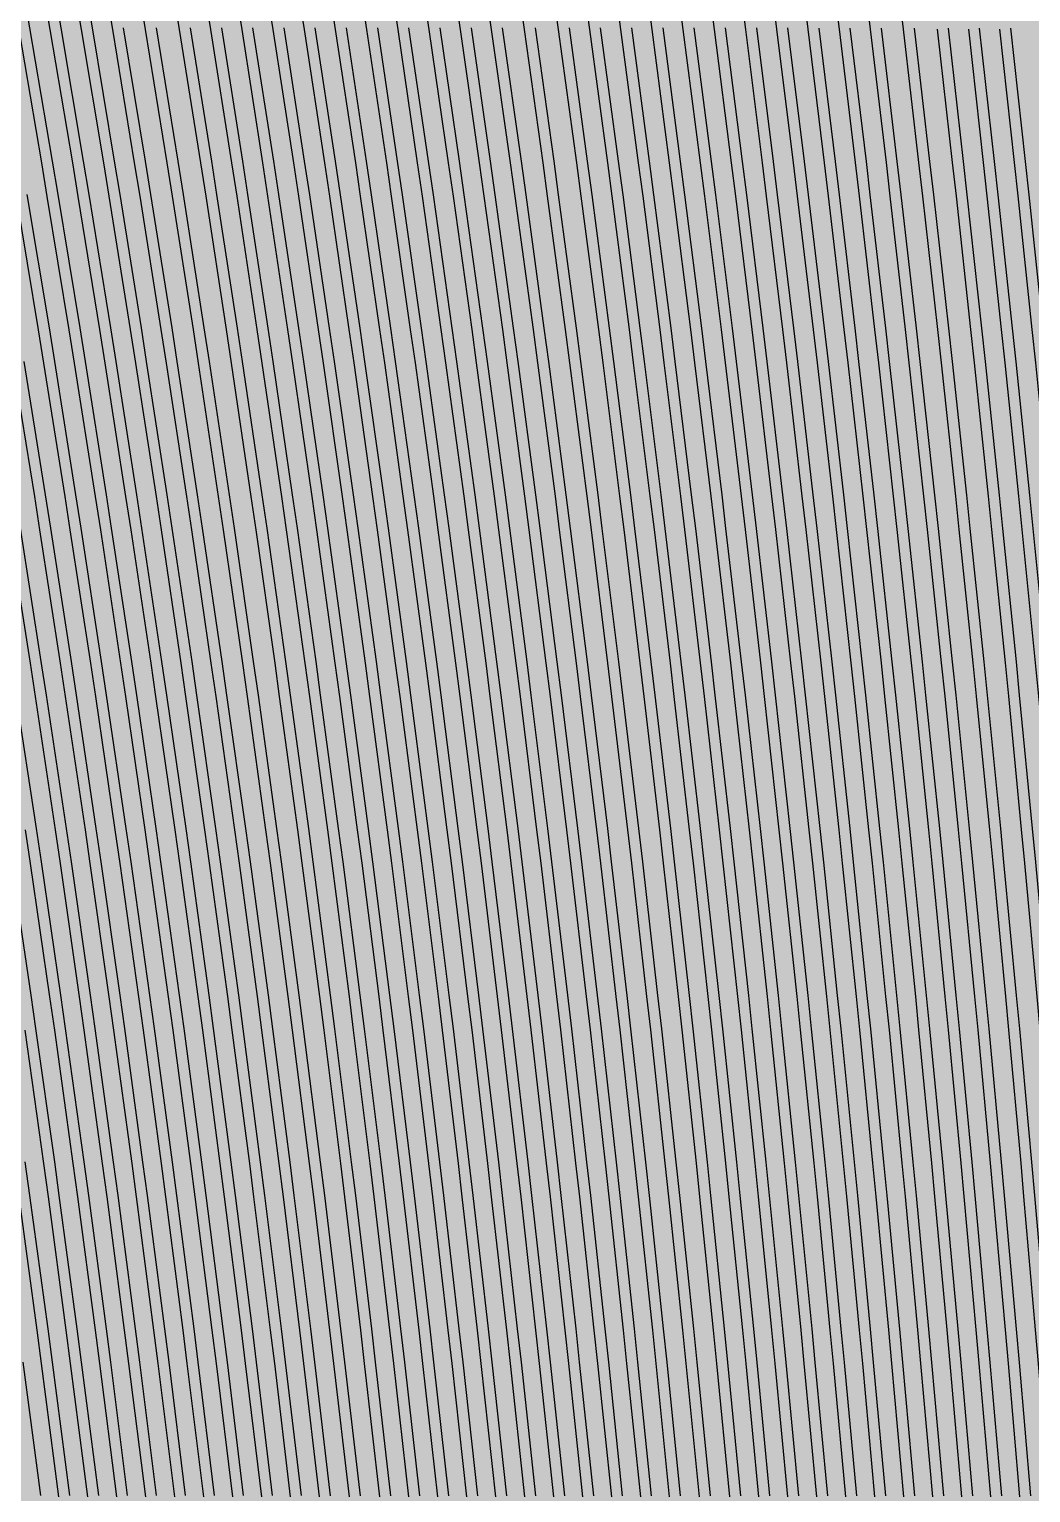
# Model space of a CAD drawing. Header units: metres. Extents: x -7220 to 10980, y -29667 to 1833.
# Drawn here: x 1357.4 to 1545, y -16985 to -16710.8 of the extents above; entities that cross this region are included whole.
import ezdxf

# ---------------------------------------------------------------- set-up
doc = ezdxf.new("R2010")
doc.units = ezdxf.units.M
doc.layers.add('Metal1', color=4, linetype='CONTINUOUS')
doc.layers.add('Polyimide', color=7, linetype='CONTINUOUS')

msp = doc.modelspace()

# ---------------------------------------------------------------- hatches: boundary and pattern name
at = {"layer": 'Polyimide'}
msp.add_hatch(color=7, dxfattribs=at).paths.add_polyline_path([(4099.45, -13861.55), (4142.64, -14152.77), (4214.18, -14438.35), (4313.36, -14715.55), (4439.24, -14981.69), (4590.59, -15234.21), (4765.97, -15470.68), (4963.68, -15688.82), (5181.82, -15886.53), (5418.29, -16061.91), (5670.81, -16213.26), (5936.95, -16339.14), (6214.15, -16438.32), (6499.73, -16509.85), (6790.95, -16553.05), (7085, -16567.5), (9980.38, -16567.5), (10058.79, -16571.35), (10136.45, -16582.87), (10212.6, -16601.95), (10286.52, -16628.4), (10357.49, -16661.96), (10424.83, -16702.32), (10487.89, -16749.09), (10546.06, -16801.81), (10598.78, -16859.98), (10645.55, -16923.04), (10685.91, -16990.38), (10719.48, -17061.35), (10745.93, -17135.27), (10765, -17211.43), (10776.52, -17289.08), (10780.38, -17367.5), (10780.38, -21957.3), (10741.61, -22012.91), (10705.97, -22070.59), (10673.58, -22130.14), (10644.53, -22191.39), (10618.92, -22254.16), (10596.82, -22318.25), (10578.3, -22383.46), (10563.41, -22449.6), (10552.21, -22516.46), (10544.72, -22583.84), (10540.97, -22651.53), (10540.97, -22719.32), (10544.72, -22787.01), (10552.21, -22854.38), (10563.41, -22921.24), (10578.3, -22987.38), (10596.82, -23052.6), (10618.92, -23116.68), (10644.53, -23179.45), (10673.58, -23240.71), (10705.97, -23300.26), (10741.61, -23357.93), (10780.38, -23413.54), (10780.38, -28667.5), (10776.52, -28745.91), (10765, -28823.57), (10745.93, -28899.73), (10719.48, -28973.65), (10685.91, -29044.62), (10645.55, -29111.96), (10598.78, -29175.01), (10546.06, -29233.19), (10487.89, -29285.91), (10424.83, -29332.68), (10357.49, -29373.04), (10286.52, -29406.6), (10212.6, -29433.05), (10136.45, -29452.13), (10058.79, -29463.65), (9980.38, -29467.5), (-6219.63, -29467.5), (-6298.04, -29463.65), (-6375.7, -29452.13), (-6451.85, -29433.05), (-6525.77, -29406.6), (-6596.74, -29373.04), (-6664.08, -29332.68), (-6727.14, -29285.91), (-6785.31, -29233.19), (-6838.03, -29175.01), (-6884.8, -29111.96), (-6925.16, -29044.62), (-6958.73, -28973.65), (-6985.18, -28899.73), (-7004.25, -28823.57), (-7015.77, -28745.91), (-7019.63, -28667.5), (-7019.63, -23426.32), (-6979.36, -23370.07), (-6942.33, -23311.63), (-6908.66, -23251.2), (-6878.45, -23188.96), (-6851.81, -23125.12), (-6828.81, -23059.88), (-6809.53, -22993.44), (-6794.04, -22926.02), (-6782.37, -22857.83), (-6774.57, -22789.09), (-6770.67, -22720.02), (-6770.67, -22650.84), (-6774.57, -22581.77), (-6782.37, -22513.03), (-6794.04, -22444.84), (-6809.53, -22377.42), (-6828.81, -22310.98), (-6851.81, -22245.74), (-6878.45, -22181.89), (-6908.66, -22119.66), (-6942.33, -22059.22), (-6979.36, -22000.79), (-7019.63, -21944.54), (-7019.63, -17367.5), (-7015.77, -17289.08), (-7004.25, -17211.43), (-6985.18, -17135.27), (-6958.73, -17061.35), (-6925.16, -16990.38), (-6884.8, -16923.04), (-6838.03, -16859.98), (-6785.31, -16801.81), (-6727.14, -16749.09), (-6664.08, -16702.32), (-6596.74, -16661.96), (-6525.77, -16628.4), (-6451.85, -16601.95), (-6375.7, -16582.87), (-6298.04, -16571.35), (-6219.63, -16567.5), (-3314, -16567.5), (-3019.95, -16553.05), (-2728.73, -16509.85), (-2443.15, -16438.32), (-2165.95, -16339.14), (-1899.81, -16213.26), (-1647.29, -16061.91), (-1410.82, -15886.53), (-1192.68, -15688.82), (-994.97, -15470.68), (-819.59, -15234.21), (-668.24, -14981.69), (-542.36, -14715.55), (-443.18, -14438.35), (-371.64, -14152.77), (-328.45, -13861.55), (-314, -13567.5), (-314, -13373.48), (-317.45, -13328.11), (-327.72, -13283.78), (-344.58, -13241.52), (-367.63, -13202.3), (-396.35, -13167.01), (-430.08, -13136.47), (-468.03, -13111.38), (-509.35, -13092.32), (-509.35, -13092.32), (-578.18, -13061.27), (-642.2, -13021.24), (-700.26, -12972.96), (-751.3, -12917.31), (-794.39, -12855.3), (-828.74, -12788.06), (-853.73, -12716.8), (-868.91, -12642.84), (-874, -12567.5), (-868.91, -12492.16), (-853.73, -12418.19), (-828.74, -12346.94), (-794.39, -12279.7), (-751.3, -12217.69), (-700.26, -12162.04), (-642.2, -12113.76), (-578.18, -12073.73), (-509.35, -12042.68), (-509.35, -12042.68), (-468.03, -12023.62), (-430.08, -11998.53), (-396.35, -11967.99), (-367.63, -11932.7), (-344.58, -11893.47), (-327.72, -11851.21), (-317.45, -11806.89), (-314, -11761.52), (-314, -11074.31), (-317.45, -11028.94), (-327.72, -10984.62), (-344.58, -10942.36), (-367.63, -10903.13), (-396.35, -10867.84), (-430.08, -10837.3), (-468.03, -10812.21), (-509.35, -10793.16), (-509.35, -10793.16), (-578.18, -10762.1), (-642.2, -10722.07), (-700.26, -10673.8), (-751.3, -10618.15), (-794.39, -10556.13), (-828.74, -10488.89), (-853.73, -10417.64), (-868.91, -10343.67), (-874, -10268.33), (-868.91, -10192.99), (-853.73, -10119.03), (-828.74, -10047.77), (-794.39, -9980.53), (-751.3, -9918.52), (-700.26, -9862.87), (-642.2, -9814.59), (-578.18, -9774.56), (-509.35, -9743.51), (-509.35, -9743.51), (-468.03, -9724.45), (-430.08, -9699.36), (-396.35, -9668.82), (-367.63, -9633.53), (-344.58, -9594.31), (-327.72, -9552.05), (-317.45, -9507.72), (-314, -9462.35), (-314, -8775.14), (-317.45, -8729.78), (-327.72, -8685.45), (-344.58, -8643.19), (-367.63, -8603.96), (-396.35, -8568.68), (-430.08, -8538.14), (-468.03, -8513.05), (-509.35, -8493.99), (-509.35, -8493.99), (-578.18, -8462.94), (-642.2, -8422.91), (-700.26, -8374.63), (-751.3, -8318.98), (-794.39, -8256.97), (-828.74, -8189.73), (-853.73, -8118.47), (-868.91, -8044.5), (-874, -7969.17), (-868.91, -7893.83), (-853.73, -7819.86), (-828.74, -7748.61), (-794.39, -7681.36), (-751.3, -7619.35), (-700.26, -7563.7), (-642.2, -7515.42), (-578.18, -7475.4), (-509.35, -7444.34), (-509.35, -7444.34), (-468.03, -7425.28), (-430.08, -7400.2), (-396.35, -7369.66), (-367.63, -7334.37), (-344.58, -7295.14), (-327.72, -7252.88), (-317.45, -7208.56), (-314, -7163.19), (-314, -6475.98), (-317.45, -6430.61), (-327.72, -6386.29), (-344.58, -6344.02), (-367.63, -6304.8), (-396.35, -6269.51), (-430.08, -6238.97), (-468.03, -6213.88), (-509.35, -6194.82), (-509.35, -6194.82), (-578.18, -6163.77), (-642.2, -6123.74), (-700.26, -6075.46), (-751.3, -6019.81), (-794.39, -5957.8), (-828.74, -5890.56), (-853.73, -5819.31), (-868.91, -5745.34), (-874, -5670), (-868.91, -5594.66), (-853.73, -5520.69), (-828.74, -5449.44), (-794.39, -5382.2), (-751.3, -5320.19), (-700.26, -5264.54), (-642.2, -5216.26), (-578.18, -5176.23), (-509.35, -5145.18), (-509.35, -5145.18), (-468.03, -5126.12), (-430.08, -5101.03), (-396.35, -5070.49), (-367.63, -5035.2), (-344.58, -4995.98), (-327.72, -4953.71), (-317.45, -4909.39), (-314, -4864.02), (-314, 380), (-314, 1532.5), (-269, 1532.5), (-268.78, 1525.63), (-268.1, 1518.79), (-266.98, 1512.02), (-265.42, 1505.32), (-263.43, 1498.75), (-261.01, 1492.32), (-258.17, 1486.06), (-254.93, 1480), (-251.3, 1474.17), (-247.3, 1468.58), (-242.94, 1463.27), (-238.25, 1458.25), (-233.23, 1453.56), (-227.92, 1449.2), (-222.33, 1445.2), (-216.5, 1441.57), (-210.44, 1438.33), (-204.18, 1435.49), (-197.75, 1433.07), (-191.18, 1431.08), (-184.48, 1429.52), (-177.71, 1428.4), (-170.87, 1427.72), (-164, 1427.5), (-157.13, 1427.72), (-150.29, 1428.4), (-143.52, 1429.52), (-136.82, 1431.08), (-130.25, 1433.07), (-123.82, 1435.49), (-117.56, 1438.33), (-111.5, 1441.57), (-105.67, 1445.2), (-100.08, 1449.2), (-94.77, 1453.56), (-89.75, 1458.25), (-85.06, 1463.27), (-80.7, 1468.58), (-76.7, 1474.17), (-73.07, 1480), (-69.83, 1486.06), (-66.99, 1492.32), (-64.57, 1498.75), (-62.58, 1505.32), (-61.02, 1512.02), (-59.9, 1518.79), (-59.22, 1525.63), (-59, 1532.5), (1786, 1532.5), (3835, 1532.5), (3835.21, 1539.04), (3835.86, 1545.55), (3836.92, 1552.01), (3838.41, 1558.38), (3840.31, 1564.64), (3842.61, 1570.77), (3845.31, 1576.73), (3848.4, 1582.5), (3851.85, 1588.06), (3855.66, 1593.38), (3859.82, 1598.43), (3864.29, 1603.21), (3869.07, 1607.68), (3874.12, 1611.84), (3879.44, 1615.65), (3885, 1619.1), (3890.77, 1622.19), (3896.73, 1624.89), (3902.86, 1627.19), (3909.12, 1629.09), (3915.49, 1630.58), (3921.95, 1631.64), (3928.46, 1632.29), (3935, 1632.5), (3941.54, 1632.29), (3948.05, 1631.64), (3954.51, 1630.58), (3960.88, 1629.09), (3967.14, 1627.19), (3973.27, 1624.89), (3979.23, 1622.19), (3985, 1619.1), (3990.56, 1615.65), (3995.88, 1611.84), (4000.93, 1607.68), (4005.71, 1603.21), (4010.18, 1598.43), (4014.34, 1593.38), (4018.15, 1588.06), (4021.6, 1582.5), (4024.69, 1576.73), (4027.39, 1570.77), (4029.69, 1564.64), (4031.59, 1558.38), (4033.08, 1552.01), (4034.14, 1545.55), (4034.79, 1539.04), (4035, 1532.5), (4085, 1532.5), (4085, 380), (4085, 330), (4085, -4864.02), (4088.45, -4909.39), (4098.72, -4953.71), (4115.58, -4995.98), (4138.63, -5035.2), (4167.35, -5070.49), (4201.08, -5101.03), (4239.03, -5126.12), (4280.35, -5145.18), (4280.35, -5145.18), (4349.18, -5176.23), (4413.2, -5216.26), (4471.26, -5264.54), (4522.3, -5320.19), (4565.39, -5382.2), (4599.74, -5449.44), (4624.73, -5520.69), (4639.91, -5594.66), (4645, -5670), (4639.91, -5745.34), (4624.73, -5819.31), (4599.74, -5890.56), (4565.39, -5957.8), (4522.3, -6019.81), (4471.26, -6075.46), (4413.2, -6123.74), (4349.18, -6163.77), (4280.35, -6194.82), (4239.03, -6213.88), (4201.08, -6238.97), (4167.35, -6269.51), (4138.63, -6304.8), (4115.58, -6344.02), (4098.72, -6386.29), (4088.45, -6430.61), (4085, -6475.98), (4085, -13567.5), (4099.45, -13861.55)])

# ---------------------------------------------------------------- linework, layer by layer
at = {"layer": 'Metal1'}
for points in [[(1411.81, -16985.76), (1408.87, -16960.78), (1408.11, -16954.52), (1405.02, -16929.54), (1404.23, -16923.29), (1401, -16898.31), (1400.17, -16892.05), (1396.8, -16867.07), (1395.94, -16860.82), (1392.42, -16835.84), (1391.52, -16829.58), (1387.86, -16804.6), (1386.92, -16798.35), (1383.11, -16773.37), (1382.14, -16767.11), (1378.17, -16742.13), (1377.16, -16735.88), (1373.05, -16710.9), (1372, -16704.64), (1367.73, -16679.66), (1366.64, -16673.41), (1362.22, -16648.43), (1361.09, -16642.17), (1356.51, -16617.2)], [(1357.08, -16641.81), (1358.22, -16648.08), (1362.7, -16673.06), (1363.8, -16679.32), (1368.11, -16704.31), (1369.18, -16710.57), (1373.33, -16735.55), (1374.36, -16741.82), (1378.36, -16766.8), (1379.35, -16773.06), (1383.2, -16798.05), (1384.15, -16804.31), (1387.85, -16829.29), (1388.76, -16835.55), (1392.32, -16860.54), (1393.19, -16866.8), (1396.6, -16891.79), (1397.44, -16898.05), (1400.7, -16923.03), (1401.5, -16929.29), (1404.63, -16954.28), (1405.39, -16960.54), (1408.37, -16985.52)], [(1406.39, -16985.76), (1403.4, -16960.78), (1402.64, -16954.52), (1399.52, -16929.54), (1398.72, -16923.29), (1395.46, -16898.31), (1394.62, -16892.05), (1391.21, -16867.07), (1390.34, -16860.82), (1386.78, -16835.84), (1385.87, -16829.58), (1382.17, -16804.6), (1381.23, -16798.35), (1377.37, -16773.37), (1376.39, -16767.11), (1372.38, -16742.13), (1371.36, -16735.88), (1367.2, -16710.9), (1366.14, -16704.64), (1361.83, -16679.67), (1360.73, -16673.41), (1356.26, -16648.43)], [(1356.78, -16673.06), (1357.9, -16679.32), (1362.26, -16704.3), (1363.33, -16710.57), (1367.53, -16735.55), (1368.57, -16741.81), (1372.61, -16766.8), (1373.61, -16773.06), (1377.51, -16798.04), (1378.46, -16804.31), (1382.21, -16829.29), (1383.12, -16835.55), (1386.72, -16860.54), (1387.6, -16866.8), (1391.05, -16891.78), (1391.89, -16898.04), (1395.19, -16923.03), (1396, -16929.29), (1399.16, -16954.28), (1399.93, -16960.54), (1402.94, -16985.52)], [(1400.96, -16985.76), (1397.94, -16960.78), (1397.17, -16954.53), (1394.02, -16929.54), (1393.21, -16923.29), (1389.91, -16898.31), (1389.07, -16892.05), (1385.62, -16867.07), (1384.74, -16860.82), (1381.15, -16835.84), (1380.23, -16829.58), (1376.48, -16804.61), (1375.53, -16798.35), (1371.63, -16773.37), (1370.64, -16767.11), (1366.59, -16742.14), (1365.56, -16735.88), (1361.36, -16710.9), (1360.28, -16704.64), (1355.93, -16679.67)], [(1356.4, -16704.3), (1357.48, -16710.57), (1361.73, -16735.55), (1362.78, -16741.81), (1366.87, -16766.8), (1367.87, -16773.06), (1371.81, -16798.04), (1372.77, -16804.3), (1376.56, -16829.29), (1377.49, -16835.55), (1381.12, -16860.54), (1382.01, -16866.8), (1385.49, -16891.78), (1386.35, -16898.04), (1389.68, -16923.03), (1390.5, -16929.29), (1393.69, -16954.28), (1394.47, -16960.54), (1397.51, -16985.52)], [(1417.41, -16985.76), (1414.5, -16960.77), (1413.76, -16954.52), (1410.71, -16929.54), (1409.93, -16923.29), (1406.75, -16898.3), (1405.94, -16892.05), (1402.61, -16867.07), (1401.76, -16860.81), (1398.3, -16835.83), (1397.41, -16829.58), (1393.8, -16804.6), (1392.88, -16798.34), (1389.12, -16773.36), (1388.17, -16767.11), (1384.26, -16742.13), (1383.27, -16735.87), (1379.21, -16710.9), (1378.18, -16704.64)], [(1423.1, -16985.75), (1420.25, -16960.77), (1419.52, -16954.52), (1416.53, -16929.54), (1415.76, -16923.28), (1412.64, -16898.3), (1411.84, -16892.05), (1408.57, -16867.07), (1407.74, -16860.81), (1404.33, -16835.83), (1403.46, -16829.58), (1399.92, -16804.6), (1399.01, -16798.34), (1395.32, -16773.36), (1394.38, -16767.11), (1390.55, -16742.13), (1389.57, -16735.87), (1385.59, -16710.89), (1384.57, -16704.64)], [(1428.53, -16985.75), (1425.71, -16960.77), (1424.99, -16954.52), (1422.03, -16929.54), (1421.28, -16923.28), (1418.18, -16898.3), (1417.39, -16892.05), (1414.17, -16867.06), (1413.34, -16860.81), (1409.97, -16835.83), (1409.11, -16829.58), (1405.61, -16804.59), (1404.71, -16798.34), (1401.06, -16773.36), (1400.13, -16767.1), (1396.34, -16742.13), (1395.37, -16735.87), (1391.43, -16710.89), (1390.43, -16704.63)], [(1433.96, -16985.75), (1431.17, -16960.77), (1430.46, -16954.52), (1427.54, -16929.53), (1426.79, -16923.28), (1423.73, -16898.3), (1422.95, -16892.04), (1419.76, -16867.06), (1418.94, -16860.81), (1415.61, -16835.83), (1414.76, -16829.57), (1411.29, -16804.59), (1410.41, -16798.34), (1406.8, -16773.36), (1405.88, -16767.1), (1402.13, -16742.12), (1401.17, -16735.87), (1397.28, -16710.89), (1396.28, -16704.63)], [(1439.39, -16985.75), (1436.63, -16960.77), (1435.93, -16954.51), (1433.04, -16929.53), (1432.3, -16923.28), (1429.28, -16898.3), (1428.5, -16892.04), (1425.35, -16867.06), (1424.54, -16860.81), (1421.25, -16835.83), (1420.41, -16829.57), (1416.98, -16804.59), (1416.1, -16798.34), (1412.54, -16773.36), (1411.63, -16767.1), (1407.92, -16742.12), (1406.97, -16735.87), (1403.12, -16710.89), (1402.14, -16704.63)], [(1444.82, -16985.75), (1442.1, -16960.77), (1441.4, -16954.51), (1438.54, -16929.53), (1437.81, -16923.28), (1434.82, -16898.3), (1434.06, -16892.04), (1430.94, -16867.06), (1430.14, -16860.81), (1426.89, -16835.82), (1426.06, -16829.57), (1422.67, -16804.59), (1421.8, -16798.34), (1418.27, -16773.35), (1417.37, -16767.1), (1413.71, -16742.12), (1412.77, -16735.86), (1408.97, -16710.88), (1408, -16704.63)], [(1450.25, -16985.75), (1447.56, -16960.76), (1446.87, -16954.51), (1444.04, -16929.53), (1443.32, -16923.28), (1440.37, -16898.29), (1439.61, -16892.04), (1436.53, -16867.06), (1435.74, -16860.8), (1432.52, -16835.82), (1431.7, -16829.57), (1428.35, -16804.59), (1427.5, -16798.33), (1424.01, -16773.35), (1423.12, -16767.1), (1419.5, -16742.12), (1418.58, -16735.86), (1414.81, -16710.88), (1413.86, -16704.63)], [(1455.68, -16985.75), (1453.02, -16960.76), (1452.34, -16954.51), (1449.55, -16929.53), (1448.83, -16923.28), (1445.91, -16898.29), (1445.17, -16892.04), (1442.12, -16867.06), (1441.34, -16860.8), (1438.16, -16835.82), (1437.35, -16829.57), (1434.04, -16804.59), (1433.19, -16798.33), (1429.75, -16773.35), (1428.87, -16767.1), (1425.29, -16742.12), (1424.38, -16735.86), (1420.66, -16710.88), (1419.71, -16704.63)], [(1461.11, -16985.75), (1458.48, -16960.76), (1457.81, -16954.51), (1455.05, -16929.53), (1454.34, -16923.27), (1451.46, -16898.29), (1450.72, -16892.04), (1447.71, -16867.06), (1446.94, -16860.8), (1443.8, -16835.82), (1443, -16829.57), (1439.73, -16804.58), (1438.89, -16798.33), (1435.49, -16773.35), (1434.62, -16767.09), (1431.08, -16742.11), (1430.18, -16735.86), (1426.51, -16710.88), (1425.57, -16704.62)], [(1466.54, -16985.74), (1463.94, -16960.76), (1463.28, -16954.51), (1460.55, -16929.52), (1459.85, -16923.27), (1457.01, -16898.29), (1456.28, -16892.04), (1453.3, -16867.05), (1452.54, -16860.8), (1449.44, -16835.82), (1448.65, -16829.56), (1445.41, -16804.58), (1444.59, -16798.33), (1441.23, -16773.35), (1440.37, -16767.09), (1436.87, -16742.11), (1435.98, -16735.86), (1432.35, -16710.88), (1431.43, -16704.62)], [(1471.97, -16985.74), (1469.4, -16960.76), (1468.75, -16954.51), (1466.05, -16929.52), (1465.37, -16923.27), (1462.55, -16898.29), (1461.83, -16892.03), (1458.89, -16867.05), (1458.14, -16860.8), (1455.08, -16835.82), (1454.29, -16829.56), (1451.1, -16804.58), (1450.29, -16798.33), (1446.96, -16773.35), (1446.12, -16767.09), (1442.66, -16742.11), (1441.78, -16735.86), (1438.2, -16710.87), (1437.28, -16704.62)], [(1477.4, -16985.74), (1474.86, -16960.76), (1474.22, -16954.51), (1471.56, -16929.52), (1470.88, -16923.27), (1468.1, -16898.29), (1467.39, -16892.03), (1464.48, -16867.05), (1463.74, -16860.8), (1460.71, -16835.81), (1459.94, -16829.56), (1456.79, -16804.58), (1455.98, -16798.33), (1452.7, -16773.34), (1451.86, -16767.09), (1448.45, -16742.11), (1447.58, -16735.85), (1444.04, -16710.87), (1443.14, -16704.62)], [(1482.99, -16985.74), (1480.5, -16960.76), (1479.86, -16954.5), (1477.25, -16929.52), (1476.58, -16923.27), (1473.85, -16898.28), (1473.15, -16892.03), (1470.3, -16867.05), (1469.57, -16860.8), (1466.59, -16835.81), (1465.83, -16829.56), (1462.73, -16804.58), (1461.94, -16798.32), (1458.72, -16773.34), (1457.89, -16767.09), (1454.54, -16742.11), (1453.69, -16735.85), (1450.21, -16710.87), (1449.32, -16704.62)], [(1488.69, -16985.74), (1486.25, -16960.75), (1485.62, -16954.5), (1483.07, -16929.52), (1482.41, -16923.27), (1479.73, -16898.28), (1479.05, -16892.03), (1476.26, -16867.05), (1475.54, -16860.79), (1472.63, -16835.81), (1471.88, -16829.56), (1468.85, -16804.57), (1468.07, -16798.32), (1464.91, -16773.34), (1464.11, -16767.08), (1460.83, -16742.1), (1459.99, -16735.85), (1456.58, -16710.87), (1455.71, -16704.61)], [(1494.12, -16985.74), (1491.71, -16960.75), (1491.09, -16954.5), (1488.57, -16929.52), (1487.92, -16923.26), (1485.28, -16898.28), (1484.6, -16892.03), (1481.85, -16867.04), (1481.14, -16860.79), (1478.27, -16835.81), (1477.53, -16829.56), (1474.53, -16804.57), (1473.77, -16798.32), (1470.65, -16773.34), (1469.86, -16767.08), (1466.62, -16742.1), (1465.79, -16735.85), (1462.43, -16710.87), (1461.57, -16704.61)], [(1499.55, -16985.74), (1497.17, -16960.75), (1496.56, -16954.5), (1494.07, -16929.51), (1493.43, -16923.26), (1490.83, -16898.28), (1490.16, -16892.03), (1487.44, -16867.04), (1486.74, -16860.79), (1483.9, -16835.81), (1483.18, -16829.55), (1480.22, -16804.57), (1479.47, -16798.32), (1476.39, -16773.33), (1475.61, -16767.08), (1472.41, -16742.1), (1471.59, -16735.85), (1468.27, -16710.86), (1467.43, -16704.61)], [(1504.98, -16985.73), (1502.63, -16960.75), (1502.03, -16954.5), (1499.57, -16929.51), (1498.94, -16923.26), (1496.37, -16898.28), (1495.71, -16892.03), (1493.03, -16867.04), (1492.34, -16860.79), (1489.54, -16835.8), (1488.83, -16829.55), (1485.91, -16804.57), (1485.16, -16798.32), (1482.13, -16773.33), (1481.35, -16767.08), (1478.2, -16742.1), (1477.39, -16735.84), (1474.12, -16710.86), (1473.28, -16704.61)], [(1510.41, -16985.73), (1508.1, -16960.75), (1507.5, -16954.5), (1505.08, -16929.51), (1504.46, -16923.26), (1501.92, -16898.28), (1501.27, -16892.02), (1498.62, -16867.04), (1497.94, -16860.79), (1495.18, -16835.8), (1494.47, -16829.55), (1491.6, -16804.57), (1490.86, -16798.31), (1487.87, -16773.33), (1487.1, -16767.08), (1483.99, -16742.1), (1483.2, -16735.84), (1479.96, -16710.86), (1479.14, -16704.61)], [(1515.84, -16985.73), (1513.56, -16960.75), (1512.97, -16954.5), (1510.58, -16929.51), (1509.97, -16923.26), (1507.46, -16898.27), (1506.82, -16892.02), (1504.21, -16867.04), (1503.54, -16860.79), (1500.82, -16835.8), (1500.12, -16829.55), (1497.28, -16804.57), (1496.56, -16798.31), (1493.6, -16773.33), (1492.85, -16767.08), (1489.78, -16742.09), (1489, -16735.84), (1485.81, -16710.86), (1485, -16704.6)], [(1521.27, -16985.73), (1519.02, -16960.74), (1518.44, -16954.49), (1516.08, -16929.51), (1515.48, -16923.26), (1513.01, -16898.27), (1512.38, -16892.02), (1509.8, -16867.04), (1509.14, -16860.78), (1506.46, -16835.8), (1505.77, -16829.55), (1502.97, -16804.56), (1502.25, -16798.31), (1499.34, -16773.33), (1498.6, -16767.07), (1495.57, -16742.09), (1494.8, -16735.84), (1491.66, -16710.86), (1490.85, -16704.6)], [(1526.7, -16985.73), (1524.48, -16960.74), (1523.91, -16954.49), (1521.58, -16929.51), (1520.99, -16923.26), (1518.56, -16898.27), (1517.93, -16892.02), (1515.39, -16867.03), (1514.74, -16860.78), (1512.09, -16835.8), (1511.42, -16829.55), (1508.66, -16804.56), (1507.95, -16798.31), (1505.08, -16773.33), (1504.35, -16767.07), (1501.36, -16742.09), (1500.6, -16735.84), (1497.5, -16710.85), (1496.71, -16704.6)], [(1532.13, -16985.73), (1529.94, -16960.74), (1529.38, -16954.49), (1527.09, -16929.51), (1526.5, -16923.25), (1524.1, -16898.27), (1523.49, -16892.02), (1520.98, -16867.03), (1520.34, -16860.78), (1517.73, -16835.8), (1517.06, -16829.54), (1514.34, -16804.56), (1513.65, -16798.31), (1510.82, -16773.32), (1510.1, -16767.07), (1507.15, -16742.09), (1506.4, -16735.84), (1503.35, -16710.85), (1502.57, -16704.6)], [(1537.56, -16985.73), (1535.4, -16960.74), (1534.85, -16954.49), (1532.59, -16929.5), (1532.01, -16923.25), (1529.65, -16898.27), (1529.04, -16892.02), (1526.57, -16867.03), (1525.94, -16860.78), (1523.37, -16835.79), (1522.71, -16829.54), (1520.03, -16804.56), (1519.35, -16798.31), (1516.56, -16773.32), (1515.84, -16767.07), (1512.94, -16742.09), (1512.2, -16735.83), (1509.19, -16710.85), (1508.43, -16704.6)], [(1542.99, -16985.73), (1540.86, -16960.74), (1540.32, -16954.49), (1538.09, -16929.5), (1537.52, -16923.25), (1535.19, -16898.27), (1534.6, -16892.02), (1532.17, -16867.03), (1531.54, -16860.78), (1529.01, -16835.79), (1528.36, -16829.54), (1525.72, -16804.56), (1525.04, -16798.3), (1522.29, -16773.32), (1521.59, -16767.07), (1518.73, -16742.08), (1518.01, -16735.83), (1515.04, -16710.85), (1514.28, -16704.6)], [(1548.58, -16985.72), (1546.5, -16960.74), (1545.97, -16954.49), (1543.78, -16929.5), (1543.23, -16923.25), (1540.94, -16898.26), (1540.36, -16892.01), (1537.98, -16867.03), (1537.37, -16860.78), (1534.88, -16835.79), (1534.25, -16829.54), (1531.66, -16804.55), (1531, -16798.3), (1528.31, -16773.32), (1527.62, -16767.07), (1524.82, -16742.08), (1524.11, -16735.83), (1521.2, -16710.84), (1520.46, -16704.59)], [(1395.53, -16985.76), (1392.48, -16960.78), (1391.7, -16954.53), (1388.51, -16929.55), (1387.7, -16923.29), (1384.36, -16898.31), (1383.51, -16892.06), (1380.03, -16867.08), (1379.14, -16860.82), (1375.51, -16835.84), (1374.58, -16829.59), (1370.8, -16804.61), (1369.83, -16798.35), (1365.9, -16773.37), (1364.89, -16767.12), (1360.8, -16742.14), (1359.76, -16735.88), (1355.51, -16710.9)], [(1375.02, -16710.57), (1379.14, -16735.55), (1380.15, -16741.82), (1384.11, -16766.8), (1385.09, -16773.06), (1388.9, -16798.05), (1389.84, -16804.31), (1393.5, -16829.29), (1394.4, -16835.55), (1397.92, -16860.54), (1398.78, -16866.8), (1402.16, -16891.79), (1402.98, -16898.05), (1406.21, -16923.03), (1407.01, -16929.29), (1410.1, -16954.28), (1410.85, -16960.54), (1413.8, -16985.53)], [(1381.19, -16710.57), (1385.24, -16735.56), (1386.24, -16741.82), (1390.14, -16766.8), (1391.1, -16773.06), (1394.86, -16798.05), (1395.78, -16804.31), (1399.39, -16829.3), (1400.28, -16835.56), (1403.75, -16860.54), (1404.6, -16866.8), (1407.92, -16891.79), (1408.74, -16898.05), (1411.92, -16923.04), (1412.7, -16929.29), (1415.74, -16954.28), (1416.49, -16960.54), (1419.39, -16985.53)], [(1387.56, -16710.57), (1391.54, -16735.56), (1392.52, -16741.82), (1396.36, -16766.81), (1397.3, -16773.07), (1400.99, -16798.05), (1401.9, -16804.31), (1405.45, -16829.3), (1406.32, -16835.56), (1409.72, -16860.54), (1410.56, -16866.8), (1413.82, -16891.79), (1414.62, -16898.05), (1417.75, -16923.04), (1418.52, -16929.3), (1421.51, -16954.28), (1422.24, -16960.54), (1425.09, -16985.53)], [(1393.41, -16710.58), (1397.35, -16735.56), (1398.31, -16741.82), (1402.11, -16766.81), (1403.04, -16773.07), (1406.69, -16798.05), (1407.59, -16804.31), (1411.09, -16829.3), (1411.95, -16835.56), (1415.32, -16860.55), (1416.15, -16866.81), (1419.38, -16891.79), (1420.17, -16898.05), (1423.26, -16923.04), (1424.02, -16929.3), (1426.98, -16954.28), (1427.7, -16960.54), (1430.52, -16985.53)], [(1399.25, -16710.58), (1403.15, -16735.56), (1404.11, -16741.82), (1407.86, -16766.81), (1408.78, -16773.07), (1412.39, -16798.06), (1413.27, -16804.32), (1416.74, -16829.3), (1417.59, -16835.56), (1420.92, -16860.55), (1421.74, -16866.81), (1424.93, -16891.79), (1425.72, -16898.05), (1428.77, -16923.04), (1429.52, -16929.3), (1432.45, -16954.29), (1433.16, -16960.54), (1435.95, -16985.53)], [(1405.1, -16710.58), (1408.95, -16735.56), (1409.9, -16741.83), (1413.6, -16766.81), (1414.52, -16773.07), (1418.08, -16798.06), (1418.96, -16804.32), (1422.39, -16829.3), (1423.23, -16835.56), (1426.52, -16860.55), (1427.33, -16866.81), (1430.49, -16891.8), (1431.26, -16898.05), (1434.28, -16923.04), (1435.02, -16929.3), (1437.92, -16954.29), (1438.62, -16960.55), (1441.38, -16985.53)], [(1410.95, -16710.58), (1414.75, -16735.57), (1415.69, -16741.83), (1419.35, -16766.81), (1420.25, -16773.07), (1423.78, -16798.06), (1424.65, -16804.32), (1428.04, -16829.3), (1428.87, -16835.56), (1432.12, -16860.55), (1432.92, -16866.81), (1436.04, -16891.8), (1436.81, -16898.06), (1439.8, -16923.04), (1440.53, -16929.3), (1443.38, -16954.29), (1444.08, -16960.55), (1446.81, -16985.53)], [(1416.79, -16710.58), (1420.55, -16735.57), (1421.48, -16741.83), (1425.1, -16766.81), (1425.99, -16773.07), (1429.48, -16798.06), (1430.33, -16804.32), (1433.69, -16829.31), (1434.51, -16835.57), (1437.72, -16860.55), (1438.51, -16866.81), (1441.6, -16891.8), (1442.35, -16898.06), (1445.31, -16923.04), (1446.03, -16929.3), (1448.85, -16954.29), (1449.55, -16960.55), (1452.24, -16985.54)], [(1422.64, -16710.58), (1426.36, -16735.57), (1427.27, -16741.83), (1430.85, -16766.82), (1431.73, -16773.08), (1435.18, -16798.06), (1436.02, -16804.32), (1439.33, -16829.31), (1440.15, -16835.57), (1443.32, -16860.55), (1444.1, -16866.81), (1447.15, -16891.8), (1447.9, -16898.06), (1450.82, -16923.05), (1451.53, -16929.3), (1454.32, -16954.29), (1455.01, -16960.55), (1457.67, -16985.54)], [(1428.48, -16710.59), (1432.16, -16735.57), (1433.06, -16741.83), (1436.6, -16766.82), (1437.47, -16773.08), (1440.87, -16798.06), (1441.71, -16804.32), (1444.98, -16829.31), (1445.78, -16835.57), (1448.93, -16860.55), (1449.7, -16866.81), (1452.71, -16891.8), (1453.45, -16898.06), (1456.33, -16923.05), (1457.04, -16929.3), (1459.79, -16954.29), (1460.47, -16960.55), (1463.1, -16985.54)], [(1434.33, -16710.59), (1437.96, -16735.57), (1438.85, -16741.83), (1442.35, -16766.82), (1443.21, -16773.08), (1446.57, -16798.06), (1447.4, -16804.32), (1450.63, -16829.31), (1451.42, -16835.57), (1454.53, -16860.56), (1455.29, -16866.81), (1458.26, -16891.8), (1458.99, -16898.06), (1461.84, -16923.05), (1462.54, -16929.31), (1465.26, -16954.29), (1465.93, -16960.55), (1468.53, -16985.54)], [(1440.18, -16710.59), (1443.76, -16735.57), (1444.64, -16741.83), (1448.1, -16766.82), (1448.95, -16773.08), (1452.27, -16798.07), (1453.08, -16804.32), (1456.28, -16829.31), (1457.06, -16835.57), (1460.13, -16860.56), (1460.88, -16866.82), (1463.82, -16891.8), (1464.54, -16898.06), (1467.35, -16923.05), (1468.04, -16929.31), (1470.73, -16954.3), (1471.39, -16960.55), (1473.96, -16985.54)], [(1446.02, -16710.59), (1449.56, -16735.58), (1450.44, -16741.84), (1453.85, -16766.82), (1454.68, -16773.08), (1457.97, -16798.07), (1458.77, -16804.33), (1461.93, -16829.31), (1462.7, -16835.57), (1465.73, -16860.56), (1466.47, -16866.82), (1469.37, -16891.81), (1470.08, -16898.06), (1472.86, -16923.05), (1473.55, -16929.31), (1476.2, -16954.3), (1476.85, -16960.55), (1479.39, -16985.54)], [(1452.19, -16710.59), (1455.67, -16735.58), (1456.52, -16741.84), (1459.88, -16766.82), (1460.7, -16773.08), (1463.92, -16798.07), (1464.72, -16804.33), (1467.82, -16829.32), (1468.58, -16835.57), (1471.55, -16860.56), (1472.28, -16866.82), (1475.14, -16891.81), (1475.84, -16898.06), (1478.57, -16923.05), (1479.24, -16929.31), (1481.85, -16954.3), (1482.49, -16960.55), (1484.98, -16985.54)], [(1458.56, -16710.59), (1461.97, -16735.58), (1462.81, -16741.84), (1466.09, -16766.83), (1466.9, -16773.08), (1470.06, -16798.07), (1470.83, -16804.33), (1473.87, -16829.32), (1474.61, -16835.58), (1477.53, -16860.56), (1478.24, -16866.82), (1481.04, -16891.81), (1481.72, -16898.07), (1484.4, -16923.05), (1485.05, -16929.31), (1487.61, -16954.3), (1488.24, -16960.56), (1490.68, -16985.55)], [(1464.41, -16710.6), (1467.77, -16735.58), (1468.6, -16741.84), (1471.84, -16766.83), (1472.64, -16773.09), (1475.75, -16798.07), (1476.52, -16804.33), (1479.52, -16829.32), (1480.25, -16835.58), (1483.13, -16860.57), (1483.83, -16866.82), (1486.59, -16891.81), (1487.27, -16898.07), (1489.91, -16923.06), (1490.56, -16929.31), (1493.08, -16954.3), (1493.7, -16960.56), (1496.11, -16985.55)], [(1470.25, -16710.6), (1473.58, -16735.58), (1474.39, -16741.84), (1477.59, -16766.83), (1478.38, -16773.09), (1481.45, -16798.08), (1482.21, -16804.33), (1485.16, -16829.32), (1485.89, -16835.58), (1488.73, -16860.57), (1489.43, -16866.82), (1492.15, -16891.81), (1492.82, -16898.07), (1495.42, -16923.06), (1496.06, -16929.31), (1498.55, -16954.3), (1499.16, -16960.56), (1501.54, -16985.55)], [(1476.1, -16710.6), (1479.38, -16735.59), (1480.18, -16741.84), (1483.34, -16766.83), (1484.11, -16773.09), (1487.15, -16798.08), (1487.89, -16804.33), (1490.81, -16829.32), (1491.53, -16835.58), (1494.33, -16860.57), (1495.02, -16866.82), (1497.7, -16891.81), (1498.36, -16898.07), (1500.93, -16923.06), (1501.56, -16929.31), (1504.02, -16954.3), (1504.62, -16960.56), (1506.97, -16985.55)], [(1481.95, -16710.6), (1485.18, -16735.59), (1485.97, -16741.85), (1489.09, -16766.83), (1489.85, -16773.09), (1492.85, -16798.08), (1493.58, -16804.34), (1496.46, -16829.32), (1497.17, -16835.58), (1499.93, -16860.57), (1500.61, -16866.83), (1503.26, -16891.81), (1503.91, -16898.07), (1506.45, -16923.06), (1507.07, -16929.32), (1509.49, -16954.31), (1510.09, -16960.56), (1512.4, -16985.55)], [(1487.79, -16710.6), (1490.98, -16735.59), (1491.77, -16741.85), (1494.84, -16766.83), (1495.59, -16773.09), (1498.54, -16798.08), (1499.27, -16804.34), (1502.11, -16829.33), (1502.81, -16835.58), (1505.53, -16860.57), (1506.2, -16866.83), (1508.81, -16891.82), (1509.45, -16898.07), (1511.96, -16923.06), (1512.57, -16929.32), (1514.96, -16954.31), (1515.55, -16960.56), (1517.83, -16985.55)], [(1493.64, -16710.6), (1496.78, -16735.59), (1497.56, -16741.85), (1500.58, -16766.84), (1501.33, -16773.09), (1504.24, -16798.08), (1504.96, -16804.34), (1507.76, -16829.33), (1508.44, -16835.58), (1511.13, -16860.57), (1511.79, -16866.83), (1514.37, -16891.82), (1515, -16898.07), (1517.47, -16923.06), (1518.07, -16929.32), (1520.43, -16954.31), (1521.01, -16960.56), (1523.26, -16985.55)], [(1499.49, -16710.6), (1502.59, -16735.59), (1503.35, -16741.85), (1506.33, -16766.84), (1507.07, -16773.09), (1509.94, -16798.08), (1510.64, -16804.34), (1513.4, -16829.33), (1514.08, -16835.58), (1516.73, -16860.57), (1517.38, -16866.83), (1519.92, -16891.82), (1520.55, -16898.07), (1522.98, -16923.06), (1523.58, -16929.32), (1525.9, -16954.31), (1526.47, -16960.56), (1528.69, -16985.55)], [(1505.33, -16710.61), (1508.39, -16735.59), (1509.14, -16741.85), (1512.08, -16766.84), (1512.8, -16773.1), (1515.64, -16798.09), (1516.33, -16804.34), (1519.05, -16829.33), (1519.72, -16835.59), (1522.33, -16860.58), (1522.97, -16866.83), (1525.48, -16891.82), (1526.09, -16898.08), (1528.49, -16923.07), (1529.08, -16929.32), (1531.37, -16954.31), (1531.93, -16960.57), (1534.12, -16985.56)], [(1511.18, -16710.61), (1514.19, -16735.6), (1514.93, -16741.85), (1517.83, -16766.84), (1518.54, -16773.1), (1521.33, -16798.09), (1522.02, -16804.34), (1524.7, -16829.33), (1525.36, -16835.59), (1527.93, -16860.58), (1528.56, -16866.83), (1531.03, -16891.82), (1531.64, -16898.08), (1534, -16923.07), (1534.58, -16929.32), (1536.84, -16954.31), (1537.4, -16960.57), (1539.55, -16985.56)], [(1517.02, -16710.61), (1519.99, -16735.6), (1520.72, -16741.85), (1523.58, -16766.84), (1524.28, -16773.1), (1527.03, -16798.09), (1527.71, -16804.34), (1530.35, -16829.33), (1531, -16835.59), (1533.53, -16860.58), (1534.16, -16866.83), (1536.59, -16891.82), (1537.18, -16898.08), (1539.51, -16923.07), (1540.08, -16929.32), (1542.31, -16954.31), (1542.86, -16960.57), (1544.98, -16985.56)], [(1523.19, -16710.61), (1526.09, -16735.6), (1526.81, -16741.86), (1529.61, -16766.85), (1530.3, -16773.1), (1532.99, -16798.09), (1533.65, -16804.35), (1536.24, -16829.34), (1536.87, -16835.59), (1539.36, -16860.58), (1539.97, -16866.84), (1542.35, -16891.83), (1542.94, -16898.08), (1545.22, -16923.07), (1545.78, -16929.32), (1547.96, -16954.32), (1548.49, -16960.57), (1550.57, -16985.56)], [(1554.28, -16985.72), (1552.25, -16960.74), (1551.73, -16954.49), (1549.6, -16929.5), (1549.06, -16923.25), (1546.83, -16898.26), (1546.26, -16892.01), (1543.94, -16867.02), (1543.34, -16860.77), (1540.92, -16835.79), (1540.3, -16829.54), (1537.78, -16804.55), (1537.13, -16798.3), (1534.51, -16773.31), (1533.84, -16767.06), (1531.11, -16742.08), (1530.41, -16735.83), (1527.58, -16710.84)], [(1529.56, -16710.61), (1532.4, -16735.6), (1533.09, -16741.86), (1535.83, -16766.85), (1536.5, -16773.1), (1539.12, -16798.09), (1539.77, -16804.35), (1542.29, -16829.34), (1542.91, -16835.59), (1545.34, -16860.58), (1545.93, -16866.84), (1548.25, -16891.83), (1548.82, -16898.08), (1551.05, -16923.07), (1551.59, -16929.33), (1553.72, -16954.32), (1554.24, -16960.57), (1556.27, -16985.56)], [(1559.71, -16985.72), (1557.71, -16960.73), (1557.2, -16954.48), (1555.1, -16929.5), (1554.57, -16923.25), (1552.38, -16898.26), (1551.82, -16892.01), (1549.53, -16867.02), (1548.94, -16860.77), (1546.56, -16835.79), (1545.95, -16829.54), (1543.46, -16804.55), (1542.83, -16798.3), (1540.24, -16773.31), (1539.58, -16767.06), (1536.9, -16742.08), (1536.21, -16735.82), (1533.42, -16710.84)], [(1535.41, -16710.62), (1538.2, -16735.6), (1538.89, -16741.86), (1541.57, -16766.85), (1542.23, -16773.11), (1544.82, -16798.09), (1545.45, -16804.35), (1547.94, -16829.34), (1548.55, -16835.59), (1550.94, -16860.58), (1551.52, -16866.84), (1553.81, -16891.83), (1554.37, -16898.08), (1556.56, -16923.07), (1557.1, -16929.33), (1559.19, -16954.32), (1559.7, -16960.57), (1561.7, -16985.56)], [(1565.14, -16985.72), (1563.17, -16960.73), (1562.67, -16954.48), (1560.61, -16929.5), (1560.08, -16923.25), (1557.92, -16898.26), (1557.37, -16892.01), (1555.12, -16867.02), (1554.54, -16860.77), (1552.2, -16835.78), (1551.6, -16829.53), (1549.15, -16804.55), (1548.53, -16798.3), (1545.98, -16773.31), (1545.33, -16767.06), (1542.69, -16742.07), (1542.01, -16735.82), (1539.27, -16710.84)], [(1541.26, -16710.62), (1544, -16735.61), (1544.68, -16741.86), (1547.32, -16766.85), (1547.97, -16773.11), (1550.52, -16798.1), (1551.14, -16804.35), (1553.59, -16829.34), (1554.19, -16835.6), (1556.54, -16860.59), (1557.11, -16866.84), (1559.36, -16891.83), (1559.92, -16898.08), (1562.07, -16923.08), (1562.6, -16929.33), (1564.66, -16954.32), (1565.17, -16960.57), (1567.13, -16985.56)], [(1390.1, -16985.76), (1387.02, -16960.78), (1386.23, -16954.53), (1383.01, -16929.55), (1382.19, -16923.29), (1378.82, -16898.31), (1377.96, -16892.06), (1374.44, -16867.08), (1373.54, -16860.82), (1369.87, -16835.84), (1368.93, -16829.59), (1365.11, -16804.61), (1364.13, -16798.35), (1360.16, -16773.37), (1359.14, -16767.12), (1355.01, -16742.14)], [(1356.98, -16741.81), (1361.12, -16766.79), (1362.13, -16773.06), (1366.11, -16798.04), (1367.09, -16804.3), (1370.91, -16829.29), (1371.85, -16835.55), (1375.52, -16860.53), (1376.42, -16866.8), (1379.94, -16891.78), (1380.8, -16898.04), (1384.17, -16923.03), (1384.99, -16929.29), (1388.22, -16954.27), (1389.01, -16960.53), (1392.08, -16985.52)], [(1384.67, -16985.76), (1381.56, -16960.78), (1380.76, -16954.53), (1377.51, -16929.55), (1376.68, -16923.29), (1373.27, -16898.31), (1372.4, -16892.06), (1368.85, -16867.08), (1367.94, -16860.82), (1364.23, -16835.85), (1363.28, -16829.59), (1359.42, -16804.61), (1358.44, -16798.35), (1354.42, -16773.38)], [(1356.4, -16773.06), (1360.41, -16798.04), (1361.4, -16804.3), (1365.26, -16829.29), (1366.21, -16835.55), (1369.92, -16860.53), (1370.83, -16866.79), (1374.38, -16891.78), (1375.25, -16898.04), (1378.66, -16923.03), (1379.49, -16929.29), (1382.75, -16954.27), (1383.54, -16960.53), (1386.65, -16985.52)], [(1355.71, -16804.3), (1359.61, -16829.28), (1360.57, -16835.55), (1364.32, -16860.53), (1365.24, -16866.79), (1368.83, -16891.78), (1369.71, -16898.04), (1373.15, -16923.03), (1373.99, -16929.29), (1377.28, -16954.27), (1378.08, -16960.53), (1381.22, -16985.52)], [(1379.24, -16985.77), (1376.1, -16960.78), (1375.29, -16954.53), (1372.01, -16929.55), (1371.16, -16923.3), (1367.73, -16898.32), (1366.85, -16892.06), (1363.26, -16867.08), (1362.34, -16860.83), (1358.59, -16835.85), (1357.64, -16829.59), (1353.74, -16804.61)], [(1354.93, -16835.55), (1358.72, -16860.53), (1359.64, -16866.79), (1363.27, -16891.78), (1364.16, -16898.04), (1367.63, -16923.02), (1368.49, -16929.29), (1371.81, -16954.27), (1372.62, -16960.53), (1375.79, -16985.52)], [(1373.81, -16985.77), (1370.64, -16960.79), (1369.82, -16954.53), (1366.5, -16929.55), (1365.65, -16923.3), (1362.18, -16898.32), (1361.29, -16892.06), (1357.67, -16867.08), (1356.74, -16860.83)], [(1354.05, -16866.79), (1357.72, -16891.78), (1358.61, -16898.04), (1362.12, -16923.02), (1362.98, -16929.28), (1366.34, -16954.27), (1367.16, -16960.53), (1370.36, -16985.52)], [(1368.38, -16985.77), (1365.17, -16960.79), (1364.35, -16954.53), (1361, -16929.55), (1360.14, -16923.3), (1356.63, -16898.32)], [(1356.61, -16923.02), (1357.48, -16929.28), (1360.87, -16954.27), (1361.7, -16960.53), (1364.93, -16985.52)], [(1362.95, -16985.77), (1359.71, -16960.79), (1358.88, -16954.53), (1355.5, -16929.55)], [(1356.23, -16960.53), (1359.5, -16985.51)]]:
    msp.add_lwpolyline(points, dxfattribs=at)

doc.saveas('drawing.dxf')
